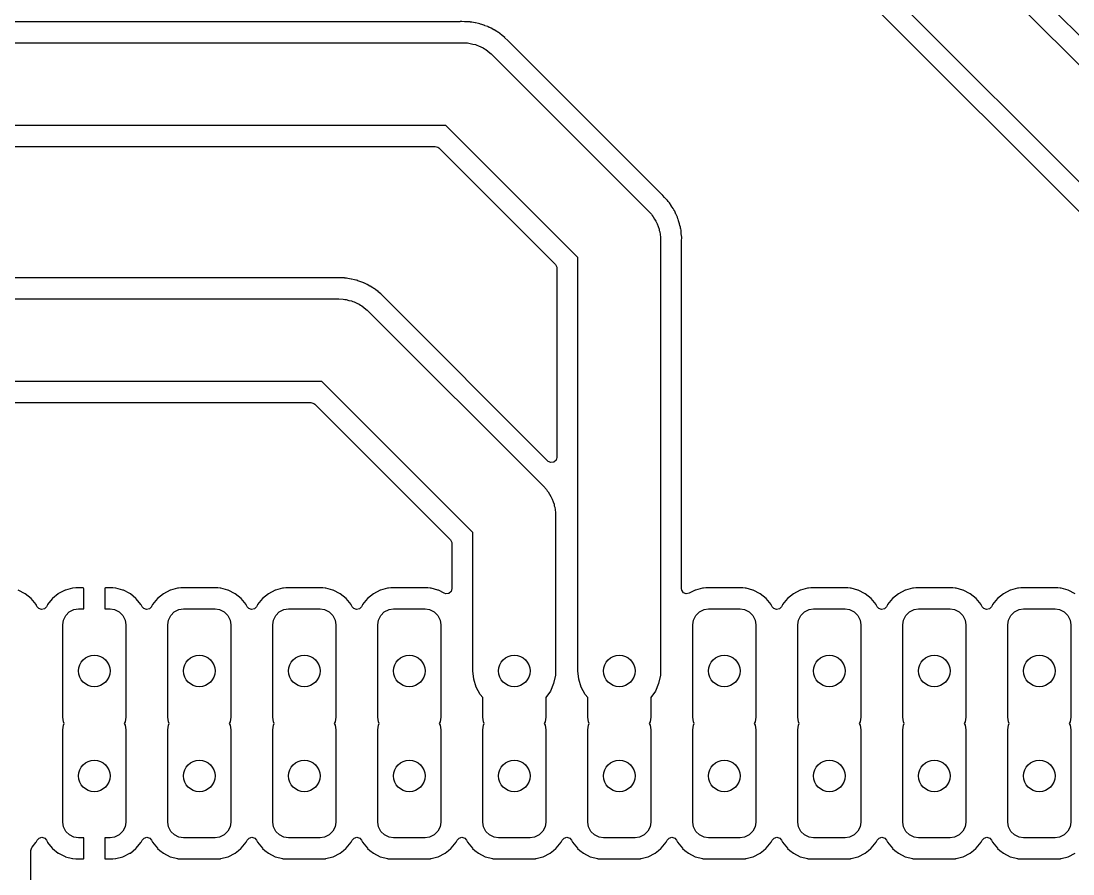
# Model space of a CAD drawing. Extents: x 71 to 221, y -163 to -63.
# Drawn here: x 179.81 to 205.25, y -101.81 to -81.18 of the extents above; entities that cross this region are included whole.
import ezdxf

# ---------------------------------------------------------------- set-up
doc = ezdxf.new("R2010")
doc.units = 0
doc.layers.add('BLACK', color=7, linetype='CONTINUOUS')

msp = doc.modelspace()

# ---------------------------------------------------------------- linework, layer by layer
at = {"layer": 'BLACK', "linetype": 'CONTINUOUS'}
for p, q in [((216.26, -92.3766), (200.884, -77.0003)), ((200.507, -77.3429), (215.957, -92.7929)), ((214.25, -93.9142), (199.386, -79.05)), ((199.212, -79.5954), (213.705, -94.0879)), ((190.42, -81.1915), (142.062, -81.1915)), ((190.432, -81.1909), (190.42, -81.1915)), ((190.435, -81.1906), (190.432, -81.1909)), ((190.474, -81.1868), (190.435, -81.1906)), ((190.538, -81.1909), (190.474, -81.1868)), ((190.544, -81.1913), (190.538, -81.1909)), ((190.552, -81.1915), (190.544, -81.1913)), ((190.608, -81.1915), (190.552, -81.1915)), ((190.609, -81.1916), (190.608, -81.1915)), ((190.633, -81.1926), (190.609, -81.1916)), ((190.609, -81.1916), (190.609, -81.1916)), ((190.637, -81.1928), (190.633, -81.1926)), ((190.633, -81.1926), (190.633, -81.1926)), ((190.67, -81.1984), (190.637, -81.1928)), ((190.683, -81.2), (190.67, -81.1984)), ((190.716, -81.2021), (190.683, -81.2)), ((190.792, -81.2195), (190.716, -81.2021)), ((190.799, -81.2208), (190.792, -81.2195)), ((190.876, -81.2341), (190.799, -81.2208)), ((190.907, -81.2448), (190.876, -81.2341)), ((190.921, -81.2486), (190.907, -81.2448)), ((190.953, -81.2558), (190.921, -81.2486)), ((190.957, -81.2577), (190.953, -81.2558)), ((191.025, -81.2853), (190.957, -81.2577)), ((190.957, -81.2577), (190.957, -81.2577)), ((191.032, -81.2876), (191.025, -81.2853)), ((191.101, -81.3115), (191.032, -81.2876)), ((191.106, -81.3132), (191.101, -81.3115)), ((191.101, -81.3115), (191.101, -81.3115)), ((191.11, -81.3156), (191.106, -81.3132)), ((191.135, -81.3287), (191.11, -81.3156)), ((191.11, -81.3156), (191.11, -81.3156)), ((191.147, -81.3345), (191.135, -81.3287)), ((191.178, -81.3468), (191.147, -81.3345)), ((191.182, -81.3494), (191.178, -81.3468)), ((191.245, -81.3875), (191.182, -81.3494)), ((191.251, -81.3908), (191.245, -81.3875)), ((191.32, -81.4279), (191.251, -81.3908)), ((191.346, -81.4478), (191.32, -81.4279)), ((191.357, -81.4555), (191.346, -81.4478)), ((191.381, -81.4699), (191.357, -81.4555)), ((191.385, -81.4725), (191.381, -81.4699)), ((191.381, -81.4699), (191.381, -81.4699)), ((191.389, -81.4758), (191.385, -81.4725)), ((191.445, -81.5234), (191.389, -81.4758)), ((191.389, -81.4758), (191.389, -81.4758)), ((191.45, -81.5276), (191.445, -81.5234)), ((191.513, -81.5753), (191.45, -81.5276)), ((191.516, -81.579), (191.513, -81.5753)), ((191.581, -81.6478), (191.516, -81.579)), ((191.516, -81.579), (191.516, -81.579)), ((191.584, -81.6503), (191.581, -81.6478)), ((195.29, -85.3566), (191.584, -81.6503)), ((141.816, -81.7), (190.5, -81.7)), ((190.5, -81.7), (190.605, -81.7055)), ((190.605, -81.7055), (190.64, -81.713)), ((190.64, -81.713), (190.677, -81.7158)), ((190.677, -81.7158), (190.739, -81.7336)), ((190.739, -81.7336), (190.802, -81.7468)), ((190.802, -81.7468), (190.836, -81.7614)), ((190.836, -81.7614), (190.871, -81.7715)), ((190.871, -81.7715), (190.929, -81.8014)), ((190.929, -81.8014), (190.988, -81.8271)), ((190.988, -81.8271), (191.018, -81.8481)), ((191.018, -81.8481), (191.05, -81.8652)), ((191.05, -81.8652), (191.101, -81.906)), ((191.101, -81.906), (191.153, -81.943)), ((191.153, -81.943), (191.179, -81.9697)), ((191.179, -81.9697), (191.207, -81.9929)), ((191.207, -81.9929), (194.987, -85.7729)), ((190.086, -83.7), (141.908, -83.7)), ((193.28, -86.8942), (190.086, -83.7)), ((142.187, -84.2085), (189.823, -84.2085)), ((189.823, -84.2085), (189.891, -84.2285)), ((189.891, -84.2285), (189.912, -84.2454)), ((189.912, -84.2454), (192.735, -87.0679)), ((195.299, -85.3648), (195.29, -85.3566)), ((195.317, -85.3796), (195.299, -85.3648)), ((195.331, -85.3913), (195.317, -85.3796)), ((195.335, -85.3951), (195.331, -85.3913)), ((195.378, -85.4443), (195.335, -85.3951)), ((195.335, -85.3951), (195.335, -85.3951)), ((195.383, -85.45), (195.378, -85.4443)), ((195.423, -85.4898), (195.383, -85.45)), ((195.424, -85.4908), (195.423, -85.4898)), ((195.431, -85.4983), (195.424, -85.4908)), ((195.424, -85.4908), (195.424, -85.4908)), ((195.443, -85.5113), (195.431, -85.4983)), ((195.445, -85.5145), (195.443, -85.5113)), ((195.462, -85.5381), (195.445, -85.5145)), ((195.47, -85.5488), (195.462, -85.5381)), ((195.488, -85.5696), (195.47, -85.5488)), ((195.492, -85.5734), (195.488, -85.5696)), ((195.488, -85.5696), (195.488, -85.5696)), ((195.495, -85.5777), (195.492, -85.5734)), ((195.534, -85.6399), (195.495, -85.5777)), ((195.495, -85.5777), (195.495, -85.5777)), ((195.537, -85.6454), (195.534, -85.6399)), ((195.583, -85.7096), (195.537, -85.6454)), ((195.591, -85.727), (195.583, -85.7096)), ((195.597, -85.7391), (195.591, -85.727)), ((195.604, -85.751), (195.597, -85.7391)), ((195.621, -85.7788), (195.604, -85.751)), ((194.987, -85.7729), (195.057, -85.8507)), ((195.057, -85.8507), (195.077, -85.8814)), ((195.077, -85.8814), (195.101, -85.9093)), ((195.101, -85.9093), (195.132, -85.9658)), ((195.132, -85.9658), (195.168, -86.0198)), ((195.629, -85.7969), (195.621, -85.7788)), ((195.652, -85.8512), (195.629, -85.7969)), ((195.655, -85.8572), (195.652, -85.8512)), ((195.687, -85.9232), (195.655, -85.8572)), ((195.689, -85.9278), (195.687, -85.9232)), ((195.687, -85.9232), (195.687, -85.9232)), ((195.698, -85.9584), (195.689, -85.9278)), ((195.699, -85.9592), (195.698, -85.9584)), ((195.703, -85.972), (195.699, -85.9592)), ((195.716, -86.0023), (195.703, -85.972)), ((195.717, -86.0072), (195.716, -86.0023)), ((195.735, -86.0786), (195.717, -86.0072)), ((195.168, -86.0198), (195.181, -86.0539)), ((195.181, -86.0539), (195.199, -86.0861)), ((195.199, -86.0861), (195.218, -86.1477)), ((195.218, -86.1477), (195.242, -86.2077)), ((195.242, -86.2077), (195.249, -86.2439)), ((195.249, -86.2439), (195.26, -86.2789)), ((195.737, -86.085), (195.735, -86.0786)), ((195.747, -86.1194), (195.737, -86.085)), ((195.759, -86.1602), (195.747, -86.1194)), ((195.76, -86.1652), (195.759, -86.1602)), ((195.764, -86.1927), (195.76, -86.1652)), ((195.766, -86.2061), (195.764, -86.1927)), ((195.774, -86.238), (195.766, -86.2061)), ((195.774, -86.2431), (195.774, -86.238)), ((195.78, -86.3164), (195.774, -86.2431)), ((195.774, -86.2431), (195.774, -86.2431)), ((195.26, -86.2789), (195.266, -86.3432)), ((195.266, -86.3432), (195.277, -86.4068)), ((195.277, -86.4068), (195.276, -86.4435)), ((195.276, -86.4435), (195.28, -86.48)), ((195.28, -86.48), (195.28, -96.9)), ((195.781, -86.3229), (195.78, -86.3164)), ((195.791, -86.4008), (195.781, -86.3229)), ((195.788, -86.504), (195.789, -86.5005)), ((195.788, -94.9085), (195.788, -86.504)), ((195.789, -86.5005), (195.791, -86.4059)), ((195.791, -86.4058), (195.791, -86.4008)), ((195.791, -86.4059), (195.791, -86.4058)), ((193.28, -96.9), (193.28, -86.8942)), ((192.735, -87.0679), (192.769, -87.1302)), ((192.769, -87.1302), (192.772, -87.157)), ((192.772, -87.157), (192.772, -91.734)), ((187.42, -87.3915), (147.073, -87.3915)), ((187.432, -87.3909), (187.42, -87.3915)), ((187.435, -87.3906), (187.432, -87.3909)), ((187.474, -87.3868), (187.435, -87.3906)), ((187.538, -87.3909), (187.474, -87.3868)), ((187.544, -87.3913), (187.538, -87.3909)), ((187.552, -87.3915), (187.544, -87.3913)), ((187.608, -87.3915), (187.552, -87.3915)), ((187.609, -87.3916), (187.608, -87.3915)), ((187.633, -87.3926), (187.609, -87.3916)), ((187.609, -87.3916), (187.609, -87.3916)), ((187.637, -87.3928), (187.633, -87.3926)), ((187.633, -87.3926), (187.633, -87.3926)), ((187.67, -87.3984), (187.637, -87.3928)), ((187.683, -87.4), (187.67, -87.3984)), ((187.716, -87.4021), (187.683, -87.4)), ((187.792, -87.4195), (187.716, -87.4021)), ((187.799, -87.4208), (187.792, -87.4195)), ((187.876, -87.4341), (187.799, -87.4208)), ((187.907, -87.4448), (187.876, -87.4341)), ((187.921, -87.4486), (187.907, -87.4448)), ((187.953, -87.4558), (187.921, -87.4486)), ((187.957, -87.4577), (187.953, -87.4558)), ((188.025, -87.4853), (187.957, -87.4577)), ((187.957, -87.4577), (187.957, -87.4577)), ((188.032, -87.4876), (188.025, -87.4853)), ((188.101, -87.5115), (188.032, -87.4876)), ((188.106, -87.5132), (188.101, -87.5115)), ((188.101, -87.5115), (188.101, -87.5115)), ((188.11, -87.5156), (188.106, -87.5132)), ((188.135, -87.5287), (188.11, -87.5156)), ((188.11, -87.5156), (188.11, -87.5156)), ((188.147, -87.5345), (188.135, -87.5287)), ((188.178, -87.5468), (188.147, -87.5345)), ((188.182, -87.5494), (188.178, -87.5468)), ((188.245, -87.5875), (188.182, -87.5494)), ((188.251, -87.5908), (188.245, -87.5875)), ((188.32, -87.6279), (188.251, -87.5908)), ((188.346, -87.6478), (188.32, -87.6279)), ((188.357, -87.6555), (188.346, -87.6478)), ((188.381, -87.6699), (188.357, -87.6555)), ((188.385, -87.6725), (188.381, -87.6699)), ((188.381, -87.6699), (188.381, -87.6699)), ((188.389, -87.6758), (188.385, -87.6725)), ((188.445, -87.7234), (188.389, -87.6758)), ((188.389, -87.6758), (188.389, -87.6758)), ((188.45, -87.7276), (188.445, -87.7234)), ((188.513, -87.7753), (188.45, -87.7276)), ((188.516, -87.779), (188.513, -87.7753)), ((188.581, -87.8478), (188.516, -87.779)), ((188.516, -87.779), (188.516, -87.779)), ((146.811, -87.9), (187.5, -87.9)), ((187.5, -87.9), (187.605, -87.9055)), ((187.605, -87.9055), (187.64, -87.913)), ((187.64, -87.913), (187.677, -87.9158)), ((187.677, -87.9158), (187.739, -87.9336)), ((187.739, -87.9336), (187.802, -87.9468)), ((187.802, -87.9468), (187.836, -87.9614)), ((187.836, -87.9614), (187.871, -87.9715)), ((187.871, -87.9715), (187.929, -88.0014)), ((187.929, -88.0014), (187.988, -88.0271)), ((187.988, -88.0271), (188.018, -88.0481)), ((188.584, -87.8503), (188.581, -87.8478)), ((192.556, -91.8231), (188.584, -87.8503)), ((188.018, -88.0481), (188.05, -88.0652)), ((188.05, -88.0652), (188.101, -88.106)), ((188.101, -88.106), (188.153, -88.143)), ((188.153, -88.143), (188.179, -88.1697)), ((188.179, -88.1697), (188.207, -88.1929)), ((188.207, -88.1929), (192.447, -92.4329)), ((187.086, -89.9), (146.814, -89.9)), ((190.74, -93.5542), (187.086, -89.9)), ((147.075, -90.4085), (186.823, -90.4085)), ((186.823, -90.4085), (186.891, -90.4285)), ((186.891, -90.4285), (186.912, -90.4454)), ((186.912, -90.4454), (190.195, -93.7279)), ((192.563, -91.8292), (192.556, -91.8231)), ((192.628, -91.8587), (192.563, -91.8292)), ((192.698, -91.8486), (192.628, -91.8587)), ((192.751, -91.8021), (192.698, -91.8486)), ((192.772, -91.734), (192.751, -91.8021)), ((192.447, -92.4329), (192.517, -92.5107)), ((192.517, -92.5107), (192.537, -92.5414)), ((192.537, -92.5414), (192.561, -92.5693)), ((192.561, -92.5693), (192.592, -92.6258)), ((192.592, -92.6258), (192.628, -92.6798)), ((192.628, -92.6798), (192.641, -92.7139)), ((192.641, -92.7139), (192.659, -92.7461)), ((192.659, -92.7461), (192.678, -92.8077)), ((192.678, -92.8077), (192.702, -92.8677)), ((192.702, -92.8677), (192.709, -92.9039)), ((192.709, -92.9039), (192.72, -92.9389)), ((192.72, -92.9389), (192.726, -93.0032)), ((192.726, -93.0032), (192.737, -93.0668)), ((192.737, -93.0668), (192.736, -93.1035)), ((192.736, -93.1035), (192.74, -93.14)), ((192.74, -93.14), (192.74, -96.9)), ((190.74, -96.9), (190.74, -93.5542)), ((190.195, -93.7279), (190.229, -93.7902)), ((190.229, -93.7902), (190.231, -93.817)), ((190.231, -93.817), (190.231, -94.9085)), ((181.054, -94.8996), (180.885, -94.9448)), ((181.065, -94.8977), (181.054, -94.8996)), ((181.134, -94.8922), (181.065, -94.8977)), ((181.139, -94.892), (181.134, -94.8922)), ((181.312, -94.892), (181.139, -94.892)), ((181.32, -94.8937), (181.312, -94.892)), ((181.322, -94.8949), (181.32, -94.8937)), ((181.326, -94.9101), (181.322, -94.8949)), ((181.326, -95.4), (181.326, -94.9101)), ((181.836, -94.8979), (181.834, -94.9055)), ((181.834, -94.9055), (181.834, -95.4)), ((181.837, -94.8965), (181.836, -94.8979)), ((181.852, -94.892), (181.837, -94.8965)), ((182.021, -94.892), (181.852, -94.892)), ((182.026, -94.8922), (182.021, -94.892)), ((182.095, -94.8977), (182.026, -94.8922)), ((182.106, -94.8996), (182.095, -94.8977)), ((182.275, -94.9448), (182.106, -94.8996)), ((183.594, -94.8991), (183.425, -94.9443)), ((183.599, -94.8976), (183.594, -94.8991)), ((183.594, -94.8991), (183.594, -94.8991)), ((183.614, -94.8965), (183.599, -94.8976)), ((183.674, -94.8917), (183.614, -94.8965)), ((183.677, -94.8915), (183.674, -94.8917)), ((183.674, -94.8917), (183.674, -94.8917)), ((184.563, -94.8915), (183.677, -94.8915)), ((184.566, -94.8917), (184.563, -94.8915)), ((184.626, -94.8965), (184.566, -94.8917)), ((184.566, -94.8917), (184.566, -94.8917)), ((184.641, -94.8976), (184.626, -94.8965)), ((184.646, -94.8991), (184.641, -94.8976)), ((184.815, -94.9443), (184.646, -94.8991)), ((184.646, -94.8991), (184.646, -94.8991)), ((186.134, -94.8991), (185.965, -94.9443)), ((186.139, -94.8976), (186.134, -94.8991)), ((186.134, -94.8991), (186.134, -94.8991)), ((186.154, -94.8965), (186.139, -94.8976)), ((186.214, -94.8917), (186.154, -94.8965)), ((186.217, -94.8915), (186.214, -94.8917)), ((186.214, -94.8917), (186.214, -94.8917)), ((187.103, -94.8915), (186.217, -94.8915)), ((187.106, -94.8917), (187.103, -94.8915)), ((187.166, -94.8965), (187.106, -94.8917)), ((187.106, -94.8917), (187.106, -94.8917)), ((187.181, -94.8976), (187.166, -94.8965)), ((187.186, -94.8991), (187.181, -94.8976)), ((187.355, -94.9443), (187.186, -94.8991)), ((187.186, -94.8991), (187.186, -94.8991)), ((188.674, -94.8991), (188.505, -94.9443)), ((188.679, -94.8976), (188.674, -94.8991)), ((188.674, -94.8991), (188.674, -94.8991)), ((188.694, -94.8965), (188.679, -94.8976)), ((188.754, -94.8917), (188.694, -94.8965)), ((188.757, -94.8915), (188.754, -94.8917)), ((188.754, -94.8917), (188.754, -94.8917)), ((189.643, -94.8915), (188.757, -94.8915)), ((189.646, -94.8917), (189.643, -94.8915)), ((189.706, -94.8965), (189.646, -94.8917)), ((189.646, -94.8917), (189.646, -94.8917)), ((189.721, -94.8976), (189.706, -94.8965)), ((189.726, -94.8991), (189.721, -94.8976)), ((189.895, -94.9443), (189.726, -94.8991)), ((189.726, -94.8991), (189.726, -94.8991)), ((190.231, -94.9085), (190.211, -94.9766)), ((195.795, -94.9492), (195.788, -94.9085)), ((196.294, -94.8991), (196.125, -94.9443)), ((196.299, -94.8976), (196.294, -94.8991)), ((196.294, -94.8991), (196.294, -94.8991)), ((196.314, -94.8965), (196.299, -94.8976)), ((196.374, -94.8917), (196.314, -94.8965)), ((196.377, -94.8915), (196.374, -94.8917)), ((196.374, -94.8917), (196.374, -94.8917)), ((197.263, -94.8915), (196.377, -94.8915)), ((197.266, -94.8917), (197.263, -94.8915)), ((197.326, -94.8965), (197.266, -94.8917)), ((197.266, -94.8917), (197.266, -94.8917)), ((197.341, -94.8976), (197.326, -94.8965)), ((197.346, -94.8991), (197.341, -94.8976)), ((197.515, -94.9443), (197.346, -94.8991)), ((197.346, -94.8991), (197.346, -94.8991)), ((198.834, -94.8991), (198.665, -94.9443)), ((198.839, -94.8976), (198.834, -94.8991)), ((198.834, -94.8991), (198.834, -94.8991)), ((198.854, -94.8965), (198.839, -94.8976)), ((198.914, -94.8917), (198.854, -94.8965)), ((198.917, -94.8915), (198.914, -94.8917)), ((198.914, -94.8917), (198.914, -94.8917)), ((199.803, -94.8915), (198.917, -94.8915)), ((199.806, -94.8917), (199.803, -94.8915)), ((199.866, -94.8965), (199.806, -94.8917)), ((199.806, -94.8917), (199.806, -94.8917)), ((199.881, -94.8976), (199.866, -94.8965)), ((199.886, -94.8991), (199.881, -94.8976)), ((200.055, -94.9443), (199.886, -94.8991)), ((199.886, -94.8991), (199.886, -94.8991)), ((201.374, -94.8991), (201.205, -94.9443)), ((201.379, -94.8976), (201.374, -94.8991)), ((201.374, -94.8991), (201.374, -94.8991)), ((201.394, -94.8965), (201.379, -94.8976)), ((201.454, -94.8917), (201.394, -94.8965)), ((201.457, -94.8915), (201.454, -94.8917)), ((201.454, -94.8917), (201.454, -94.8917)), ((202.343, -94.8915), (201.457, -94.8915)), ((202.346, -94.8917), (202.343, -94.8915)), ((202.406, -94.8965), (202.346, -94.8917)), ((202.346, -94.8917), (202.346, -94.8917)), ((202.421, -94.8976), (202.406, -94.8965)), ((202.426, -94.8991), (202.421, -94.8976)), ((202.595, -94.9443), (202.426, -94.8991)), ((202.426, -94.8991), (202.426, -94.8991)), ((203.914, -94.8991), (203.745, -94.9443)), ((203.919, -94.8976), (203.914, -94.8991)), ((203.914, -94.8991), (203.914, -94.8991)), ((203.934, -94.8965), (203.919, -94.8976)), ((203.994, -94.8917), (203.934, -94.8965)), ((203.997, -94.8915), (203.994, -94.8917)), ((203.994, -94.8917), (203.994, -94.8917)), ((204.883, -94.8915), (203.997, -94.8915)), ((204.886, -94.8917), (204.883, -94.8915)), ((204.946, -94.8965), (204.886, -94.8917)), ((204.886, -94.8917), (204.886, -94.8917)), ((204.961, -94.8976), (204.946, -94.8965)), ((204.966, -94.8991), (204.961, -94.8976)), ((205.135, -94.9443), (204.966, -94.8991)), ((204.966, -94.8991), (204.966, -94.8991)), ((179.908, -95.0309), (179.742, -94.946)), ((180.053, -95.1486), (179.908, -95.0309)), ((180.171, -95.2939), (180.053, -95.1486)), ((180.563, -95.154), (180.453, -95.289)), ((180.572, -95.1448), (180.563, -95.154)), ((180.707, -95.0355), (180.572, -95.1448)), ((180.718, -95.0283), (180.707, -95.0355)), ((180.873, -94.9495), (180.718, -95.0283)), ((180.885, -94.9448), (180.873, -94.9495)), ((182.287, -94.9495), (182.275, -94.9448)), ((182.442, -95.0283), (182.287, -94.9495)), ((182.453, -95.0355), (182.442, -95.0283)), ((182.588, -95.1448), (182.453, -95.0355)), ((182.597, -95.154), (182.588, -95.1448)), ((182.707, -95.289), (182.597, -95.154)), ((183.107, -95.1486), (182.989, -95.2939)), ((183.252, -95.0309), (183.107, -95.1486)), ((183.418, -94.946), (183.252, -95.0309)), ((183.425, -94.9443), (183.418, -94.946)), ((184.822, -94.946), (184.815, -94.9443)), ((184.988, -95.0309), (184.822, -94.946)), ((185.133, -95.1486), (184.988, -95.0309)), ((185.251, -95.2939), (185.133, -95.1486)), ((185.647, -95.1486), (185.529, -95.2939)), ((185.792, -95.0309), (185.647, -95.1486)), ((185.958, -94.946), (185.792, -95.0309)), ((185.965, -94.9443), (185.958, -94.946)), ((187.362, -94.946), (187.355, -94.9443)), ((187.528, -95.0309), (187.362, -94.946)), ((187.673, -95.1486), (187.528, -95.0309)), ((187.791, -95.2939), (187.673, -95.1486)), ((188.187, -95.1486), (188.069, -95.2939)), ((188.332, -95.0309), (188.187, -95.1486)), ((188.498, -94.946), (188.332, -95.0309)), ((188.505, -94.9443), (188.498, -94.946)), ((189.902, -94.946), (189.895, -94.9443)), ((189.907, -94.949), (189.902, -94.946)), ((190.048, -95.0208), (189.907, -94.949)), ((189.907, -94.949), (189.907, -94.949)), ((190.088, -95.0332), (190.048, -95.0208)), ((190.158, -95.0231), (190.088, -95.0332)), ((190.211, -94.9766), (190.158, -95.0231)), ((195.836, -95.0072), (195.795, -94.9492)), ((195.902, -95.0339), (195.836, -95.0072)), ((195.972, -95.0208), (195.902, -95.0339)), ((196.113, -94.949), (195.972, -95.0208)), ((196.118, -94.946), (196.113, -94.949)), ((196.113, -94.949), (196.113, -94.949)), ((196.125, -94.9443), (196.118, -94.946)), ((197.522, -94.946), (197.515, -94.9443)), ((197.688, -95.0309), (197.522, -94.946)), ((197.833, -95.1486), (197.688, -95.0309)), ((197.951, -95.2939), (197.833, -95.1486)), ((198.347, -95.1486), (198.229, -95.2939)), ((198.492, -95.0309), (198.347, -95.1486)), ((198.658, -94.946), (198.492, -95.0309)), ((198.665, -94.9443), (198.658, -94.946)), ((200.062, -94.946), (200.055, -94.9443)), ((200.228, -95.0309), (200.062, -94.946)), ((200.373, -95.1486), (200.228, -95.0309)), ((200.491, -95.2939), (200.373, -95.1486)), ((200.887, -95.1486), (200.769, -95.2939)), ((201.032, -95.0309), (200.887, -95.1486)), ((201.198, -94.946), (201.032, -95.0309)), ((201.205, -94.9443), (201.198, -94.946)), ((202.602, -94.946), (202.595, -94.9443)), ((202.768, -95.0309), (202.602, -94.946)), ((202.913, -95.1486), (202.768, -95.0309)), ((203.031, -95.2939), (202.913, -95.1486)), ((203.427, -95.1486), (203.309, -95.2939)), ((203.572, -95.0309), (203.427, -95.1486)), ((203.738, -94.946), (203.572, -95.0309)), ((203.745, -94.9443), (203.738, -94.946)), ((205.142, -94.946), (205.135, -94.9443)), ((205.308, -95.0309), (205.142, -94.946)), ((180.193, -95.3375), (180.171, -95.2939)), ((180.198, -95.3467), (180.193, -95.3375)), ((180.238, -95.3925), (180.198, -95.3467)), ((180.305, -95.4154), (180.238, -95.3925)), ((180.374, -95.3983), (180.305, -95.4154)), ((180.423, -95.3467), (180.374, -95.3983)), ((180.446, -95.3), (180.423, -95.3467)), ((180.453, -95.289), (180.446, -95.3)), ((180.977, -95.4712), (181.09, -95.4161)), ((181.09, -95.4161), (181.199, -95.4)), ((181.199, -95.4), (181.326, -95.4)), ((181.834, -95.4), (181.961, -95.4)), ((181.961, -95.4), (182.07, -95.4159)), ((182.07, -95.4159), (182.182, -95.4708)), ((182.714, -95.3), (182.707, -95.289)), ((182.737, -95.3467), (182.714, -95.3)), ((182.777, -95.3925), (182.737, -95.3467)), ((182.844, -95.4154), (182.777, -95.3925)), ((182.913, -95.3983), (182.844, -95.4154)), ((182.962, -95.3467), (182.913, -95.3983)), ((182.967, -95.3375), (182.962, -95.3467)), ((182.989, -95.2939), (182.967, -95.3375)), ((183.517, -95.4712), (183.63, -95.4161)), ((183.63, -95.4161), (183.739, -95.4)), ((183.739, -95.4), (184.501, -95.4)), ((184.501, -95.4), (184.61, -95.4159)), ((184.61, -95.4159), (184.722, -95.4708)), ((185.254, -95.2998), (185.251, -95.2939)), ((185.278, -95.3461), (185.254, -95.2998)), ((185.254, -95.2998), (185.254, -95.2998)), ((185.317, -95.3919), (185.278, -95.3461)), ((185.385, -95.4148), (185.317, -95.3919)), ((185.454, -95.3977), (185.385, -95.4148)), ((185.502, -95.3461), (185.454, -95.3977)), ((185.526, -95.2998), (185.502, -95.3461)), ((185.529, -95.2939), (185.526, -95.2998)), ((185.526, -95.2998), (185.526, -95.2998)), ((186.057, -95.4712), (186.17, -95.4161)), ((186.17, -95.4161), (186.279, -95.4)), ((186.279, -95.4), (187.041, -95.4)), ((187.041, -95.4), (187.15, -95.4159)), ((187.15, -95.4159), (187.262, -95.4708)), ((187.794, -95.2998), (187.791, -95.2939)), ((187.818, -95.3461), (187.794, -95.2998)), ((187.794, -95.2998), (187.794, -95.2998)), ((187.857, -95.3919), (187.818, -95.3461)), ((187.925, -95.4148), (187.857, -95.3919)), ((187.994, -95.3977), (187.925, -95.4148)), ((188.042, -95.3461), (187.994, -95.3977)), ((188.066, -95.2998), (188.042, -95.3461)), ((188.069, -95.2939), (188.066, -95.2998)), ((188.066, -95.2998), (188.066, -95.2998)), ((188.597, -95.4712), (188.71, -95.4161)), ((188.71, -95.4161), (188.819, -95.4)), ((188.819, -95.4), (189.581, -95.4)), ((189.581, -95.4), (189.69, -95.4159)), ((189.69, -95.4159), (189.802, -95.4708)), ((196.217, -95.4712), (196.33, -95.4161)), ((196.33, -95.4161), (196.439, -95.4)), ((196.439, -95.4), (197.201, -95.4)), ((197.201, -95.4), (197.31, -95.4159)), ((197.31, -95.4159), (197.422, -95.4708)), ((197.954, -95.2998), (197.951, -95.2939)), ((197.978, -95.3461), (197.954, -95.2998)), ((197.954, -95.2998), (197.954, -95.2998)), ((198.017, -95.3919), (197.978, -95.3461)), ((198.085, -95.4148), (198.017, -95.3919)), ((198.154, -95.3977), (198.085, -95.4148)), ((198.202, -95.3461), (198.154, -95.3977)), ((198.226, -95.2998), (198.202, -95.3461)), ((198.229, -95.2939), (198.226, -95.2998)), ((198.226, -95.2998), (198.226, -95.2998)), ((198.757, -95.4712), (198.87, -95.4161)), ((198.87, -95.4161), (198.979, -95.4)), ((198.979, -95.4), (199.741, -95.4)), ((199.741, -95.4), (199.85, -95.4159)), ((199.85, -95.4159), (199.962, -95.4708)), ((200.494, -95.2998), (200.491, -95.2939)), ((200.518, -95.3461), (200.494, -95.2998)), ((200.494, -95.2998), (200.494, -95.2998)), ((200.557, -95.3919), (200.518, -95.3461)), ((200.625, -95.4148), (200.557, -95.3919)), ((200.694, -95.3977), (200.625, -95.4148)), ((200.742, -95.3461), (200.694, -95.3977)), ((200.766, -95.2998), (200.742, -95.3461)), ((200.769, -95.2939), (200.766, -95.2998)), ((200.766, -95.2998), (200.766, -95.2998)), ((201.297, -95.4712), (201.41, -95.4161)), ((201.41, -95.4161), (201.519, -95.4)), ((201.519, -95.4), (202.281, -95.4)), ((202.281, -95.4), (202.39, -95.4159)), ((202.39, -95.4159), (202.502, -95.4708)), ((203.034, -95.2998), (203.031, -95.2939)), ((203.058, -95.3461), (203.034, -95.2998)), ((203.034, -95.2998), (203.034, -95.2998)), ((203.097, -95.3919), (203.058, -95.3461)), ((203.165, -95.4148), (203.097, -95.3919)), ((203.234, -95.3977), (203.165, -95.4148)), ((203.282, -95.3461), (203.234, -95.3977)), ((203.306, -95.2998), (203.282, -95.3461)), ((203.309, -95.2939), (203.306, -95.2998)), ((203.306, -95.2998), (203.306, -95.2998)), ((203.837, -95.4712), (203.95, -95.4161)), ((203.95, -95.4161), (204.059, -95.4)), ((204.059, -95.4), (204.821, -95.4)), ((204.821, -95.4), (204.93, -95.4159)), ((204.93, -95.4159), (205.042, -95.4708)), ((180.818, -95.781), (180.834, -95.6722)), ((180.834, -95.6722), (180.889, -95.5598)), ((180.889, -95.5598), (180.977, -95.4712)), ((182.182, -95.4708), (182.271, -95.5592)), ((182.271, -95.5592), (182.326, -95.6715)), ((182.326, -95.6715), (182.342, -95.781)), ((183.358, -95.781), (183.374, -95.6722)), ((183.374, -95.6722), (183.429, -95.5598)), ((183.429, -95.5598), (183.517, -95.4712)), ((184.722, -95.4708), (184.811, -95.5592)), ((184.811, -95.5592), (184.866, -95.6715)), ((184.866, -95.6715), (184.882, -95.781)), ((185.898, -95.781), (185.914, -95.6722)), ((185.914, -95.6722), (185.969, -95.5598)), ((185.969, -95.5598), (186.057, -95.4712)), ((187.262, -95.4708), (187.351, -95.5592)), ((187.351, -95.5592), (187.406, -95.6715)), ((187.406, -95.6715), (187.422, -95.781)), ((188.438, -95.781), (188.454, -95.6722)), ((188.454, -95.6722), (188.509, -95.5598)), ((188.509, -95.5598), (188.597, -95.4712)), ((189.802, -95.4708), (189.891, -95.5592)), ((189.891, -95.5592), (189.946, -95.6715)), ((189.946, -95.6715), (189.962, -95.781)), ((196.058, -95.781), (196.074, -95.6722)), ((196.074, -95.6722), (196.129, -95.5598)), ((196.129, -95.5598), (196.217, -95.4712)), ((197.422, -95.4708), (197.511, -95.5592)), ((197.511, -95.5592), (197.566, -95.6715)), ((197.566, -95.6715), (197.582, -95.781)), ((198.598, -95.781), (198.614, -95.6722)), ((198.614, -95.6722), (198.669, -95.5598)), ((198.669, -95.5598), (198.757, -95.4712)), ((199.962, -95.4708), (200.051, -95.5592)), ((200.051, -95.5592), (200.106, -95.6715)), ((200.106, -95.6715), (200.122, -95.781)), ((201.138, -95.781), (201.154, -95.6722)), ((201.154, -95.6722), (201.209, -95.5598)), ((201.209, -95.5598), (201.297, -95.4712)), ((202.502, -95.4708), (202.591, -95.5592)), ((202.591, -95.5592), (202.646, -95.6715)), ((202.646, -95.6715), (202.662, -95.781)), ((203.678, -95.781), (203.694, -95.6722)), ((203.694, -95.6722), (203.749, -95.5598)), ((203.749, -95.5598), (203.837, -95.4712)), ((205.042, -95.4708), (205.131, -95.5592)), ((205.131, -95.5592), (205.186, -95.6715)), ((205.186, -95.6715), (205.202, -95.781)), ((180.818, -98.019), (180.818, -95.781)), ((182.342, -95.781), (182.342, -98.019)), ((183.358, -98.019), (183.358, -95.781)), ((184.882, -95.781), (184.882, -98.019)), ((185.898, -98.019), (185.898, -95.781)), ((187.422, -95.781), (187.422, -98.019)), ((188.438, -98.019), (188.438, -95.781)), ((189.962, -95.781), (189.962, -98.019)), ((196.058, -98.019), (196.058, -95.781)), ((197.582, -95.781), (197.582, -98.019)), ((198.598, -98.019), (198.598, -95.781)), ((200.122, -95.781), (200.122, -98.019)), ((201.138, -98.019), (201.138, -95.781)), ((202.662, -95.781), (202.662, -98.019)), ((203.678, -98.019), (203.678, -95.781)), ((205.202, -95.781), (205.202, -98.019)), ((190.76, -97.1011), (190.74, -96.9)), ((192.74, -96.9), (192.735, -97.0045)), ((193.3, -97.1011), (193.28, -96.9)), ((195.28, -96.9), (195.275, -97.0045)), ((190.821, -97.2939), (190.76, -97.1011)), ((192.693, -97.2024), (192.613, -97.3879)), ((192.735, -97.0045), (192.693, -97.2024)), ((193.361, -97.2939), (193.3, -97.1011)), ((195.233, -97.2024), (195.153, -97.3879)), ((195.275, -97.0045), (195.233, -97.2024)), ((190.919, -97.4707), (190.821, -97.2939)), ((192.613, -97.3879), (192.502, -97.5463)), ((193.459, -97.4707), (193.361, -97.2939)), ((195.153, -97.3879), (195.042, -97.5463)), ((190.978, -97.5397), (190.919, -97.4707)), ((190.978, -98.019), (190.978, -97.5397)), ((192.502, -97.5463), (192.502, -98.019)), ((193.518, -97.5397), (193.459, -97.4707)), ((193.518, -98.019), (193.518, -97.5397)), ((195.042, -97.5463), (195.042, -98.019)), ((180.834, -98.1285), (180.818, -98.019)), ((180.818, -98.321), (180.834, -98.2122)), ((180.854, -98.17), (180.834, -98.1285)), ((180.834, -98.2122), (180.854, -98.17)), ((182.326, -98.1278), (182.306, -98.17)), ((182.306, -98.17), (182.326, -98.2115)), ((182.342, -98.019), (182.326, -98.1278)), ((182.326, -98.2115), (182.342, -98.321)), ((183.374, -98.1285), (183.358, -98.019)), ((183.358, -98.321), (183.374, -98.2122)), ((183.394, -98.17), (183.374, -98.1285)), ((183.374, -98.2122), (183.394, -98.17)), ((184.866, -98.1278), (184.846, -98.17)), ((184.846, -98.17), (184.866, -98.2115)), ((184.882, -98.019), (184.866, -98.1278)), ((184.866, -98.2115), (184.882, -98.321)), ((185.914, -98.1285), (185.898, -98.019)), ((185.898, -98.321), (185.914, -98.2122)), ((185.934, -98.17), (185.914, -98.1285)), ((185.914, -98.2122), (185.934, -98.17)), ((187.406, -98.1278), (187.386, -98.17)), ((187.386, -98.17), (187.406, -98.2115)), ((187.422, -98.019), (187.406, -98.1278)), ((187.406, -98.2115), (187.422, -98.321)), ((188.454, -98.1285), (188.438, -98.019)), ((188.438, -98.321), (188.454, -98.2122)), ((188.474, -98.17), (188.454, -98.1285)), ((188.454, -98.2122), (188.474, -98.17)), ((189.946, -98.1278), (189.926, -98.17)), ((189.926, -98.17), (189.946, -98.2115)), ((189.962, -98.019), (189.946, -98.1278)), ((189.946, -98.2115), (189.962, -98.321)), ((190.994, -98.1285), (190.978, -98.019)), ((190.978, -98.321), (190.994, -98.2122)), ((191.014, -98.17), (190.994, -98.1285)), ((190.994, -98.2122), (191.014, -98.17)), ((192.486, -98.1278), (192.466, -98.17)), ((192.466, -98.17), (192.486, -98.2115)), ((192.502, -98.019), (192.486, -98.1278)), ((192.486, -98.2115), (192.502, -98.321)), ((193.534, -98.1285), (193.518, -98.019)), ((193.518, -98.321), (193.534, -98.2122)), ((193.554, -98.17), (193.534, -98.1285)), ((193.534, -98.2122), (193.554, -98.17)), ((195.026, -98.1278), (195.006, -98.17)), ((195.006, -98.17), (195.026, -98.2115)), ((195.042, -98.019), (195.026, -98.1278)), ((195.026, -98.2115), (195.042, -98.321)), ((196.074, -98.1285), (196.058, -98.019)), ((196.058, -98.321), (196.074, -98.2122)), ((196.094, -98.17), (196.074, -98.1285)), ((196.074, -98.2122), (196.094, -98.17)), ((197.566, -98.1278), (197.546, -98.17)), ((197.546, -98.17), (197.566, -98.2115)), ((197.582, -98.019), (197.566, -98.1278)), ((197.566, -98.2115), (197.582, -98.321)), ((198.614, -98.1285), (198.598, -98.019)), ((198.598, -98.321), (198.614, -98.2122)), ((198.634, -98.17), (198.614, -98.1285)), ((198.614, -98.2122), (198.634, -98.17)), ((200.106, -98.1278), (200.086, -98.17)), ((200.086, -98.17), (200.106, -98.2115)), ((200.122, -98.019), (200.106, -98.1278)), ((200.106, -98.2115), (200.122, -98.321)), ((201.154, -98.1285), (201.138, -98.019)), ((201.138, -98.321), (201.154, -98.2122)), ((201.174, -98.17), (201.154, -98.1285)), ((201.154, -98.2122), (201.174, -98.17)), ((202.646, -98.1278), (202.626, -98.17)), ((202.626, -98.17), (202.646, -98.2115)), ((202.662, -98.019), (202.646, -98.1278)), ((202.646, -98.2115), (202.662, -98.321)), ((203.694, -98.1285), (203.678, -98.019)), ((203.678, -98.321), (203.694, -98.2122)), ((203.714, -98.17), (203.694, -98.1285)), ((203.694, -98.2122), (203.714, -98.17)), ((205.186, -98.1278), (205.166, -98.17)), ((205.166, -98.17), (205.186, -98.2115)), ((205.202, -98.019), (205.186, -98.1278)), ((205.186, -98.2115), (205.202, -98.321)), ((180.818, -100.559), (180.818, -98.321)), ((182.342, -98.321), (182.342, -100.559)), ((183.358, -100.559), (183.358, -98.321)), ((184.882, -98.321), (184.882, -100.559)), ((185.898, -100.559), (185.898, -98.321)), ((187.422, -98.321), (187.422, -100.559)), ((188.438, -100.559), (188.438, -98.321)), ((189.962, -98.321), (189.962, -100.559)), ((190.978, -100.559), (190.978, -98.321)), ((192.502, -98.321), (192.502, -100.559)), ((193.518, -100.559), (193.518, -98.321)), ((195.042, -98.321), (195.042, -100.559)), ((196.058, -100.559), (196.058, -98.321)), ((197.582, -98.321), (197.582, -100.559)), ((198.598, -100.559), (198.598, -98.321)), ((200.122, -98.321), (200.122, -100.559)), ((201.138, -100.559), (201.138, -98.321)), ((202.662, -98.321), (202.662, -100.559)), ((203.678, -100.559), (203.678, -98.321)), ((205.202, -98.321), (205.202, -100.559)), ((180.834, -100.668), (180.818, -100.559)), ((180.889, -100.781), (180.834, -100.668)), ((182.326, -100.668), (182.271, -100.78)), ((182.342, -100.559), (182.326, -100.668)), ((183.374, -100.668), (183.358, -100.559)), ((183.429, -100.781), (183.374, -100.668)), ((184.866, -100.668), (184.811, -100.78)), ((184.882, -100.559), (184.866, -100.668)), ((185.914, -100.668), (185.898, -100.559)), ((185.969, -100.781), (185.914, -100.668)), ((187.406, -100.668), (187.351, -100.78)), ((187.422, -100.559), (187.406, -100.668)), ((188.454, -100.668), (188.438, -100.559)), ((188.509, -100.781), (188.454, -100.668)), ((189.946, -100.668), (189.891, -100.78)), ((189.962, -100.559), (189.946, -100.668)), ((190.994, -100.668), (190.978, -100.559)), ((191.049, -100.781), (190.994, -100.668)), ((192.486, -100.668), (192.431, -100.78)), ((192.502, -100.559), (192.486, -100.668)), ((193.534, -100.668), (193.518, -100.559)), ((193.589, -100.781), (193.534, -100.668)), ((195.026, -100.668), (194.971, -100.78)), ((195.042, -100.559), (195.026, -100.668)), ((196.074, -100.668), (196.058, -100.559)), ((196.129, -100.781), (196.074, -100.668)), ((197.566, -100.668), (197.511, -100.78)), ((197.582, -100.559), (197.566, -100.668)), ((198.614, -100.668), (198.598, -100.559)), ((198.669, -100.781), (198.614, -100.668)), ((200.106, -100.668), (200.051, -100.78)), ((200.122, -100.559), (200.106, -100.668)), ((201.154, -100.668), (201.138, -100.559)), ((201.209, -100.781), (201.154, -100.668)), ((202.646, -100.668), (202.591, -100.78)), ((202.662, -100.559), (202.646, -100.668)), ((203.694, -100.668), (203.678, -100.559)), ((203.749, -100.781), (203.694, -100.668)), ((205.186, -100.668), (205.131, -100.78)), ((205.202, -100.559), (205.186, -100.668)), ((180.171, -101.046), (180.198, -100.993)), ((180.198, -100.993), (180.247, -100.942)), ((180.247, -100.942), (180.316, -100.925)), ((180.316, -100.925), (180.383, -100.948)), ((180.383, -100.948), (180.423, -100.993)), ((180.423, -100.993), (180.446, -101.04)), ((180.978, -100.869), (180.889, -100.781)), ((181.09, -100.924), (180.978, -100.869)), ((181.199, -100.94), (181.09, -100.924)), ((181.326, -100.94), (181.199, -100.94)), ((181.326, -101.434), (181.326, -100.94)), ((181.961, -100.94), (181.834, -100.94)), ((181.834, -100.94), (181.834, -101.43)), ((182.07, -100.924), (181.961, -100.94)), ((182.183, -100.869), (182.07, -100.924)), ((182.271, -100.78), (182.183, -100.869)), ((182.714, -101.04), (182.737, -100.993)), ((182.737, -100.993), (182.786, -100.942)), ((182.786, -100.942), (182.855, -100.925)), ((182.855, -100.925), (182.922, -100.948)), ((182.922, -100.948), (182.962, -100.993)), ((182.962, -100.993), (182.989, -101.046)), ((183.518, -100.869), (183.429, -100.781)), ((183.63, -100.924), (183.518, -100.869)), ((183.739, -100.94), (183.63, -100.924)), ((184.501, -100.94), (183.739, -100.94)), ((184.61, -100.924), (184.501, -100.94)), ((184.723, -100.869), (184.61, -100.924)), ((184.811, -100.78), (184.723, -100.869)), ((185.254, -101.04), (185.278, -100.994)), ((185.278, -100.994), (185.326, -100.942)), ((185.326, -100.942), (185.395, -100.925)), ((185.395, -100.925), (185.463, -100.948)), ((185.463, -100.948), (185.502, -100.994)), ((185.502, -100.994), (185.526, -101.04)), ((186.058, -100.869), (185.969, -100.781)), ((186.17, -100.924), (186.058, -100.869)), ((186.279, -100.94), (186.17, -100.924)), ((187.041, -100.94), (186.279, -100.94)), ((187.15, -100.924), (187.041, -100.94)), ((187.263, -100.869), (187.15, -100.924)), ((187.351, -100.78), (187.263, -100.869)), ((187.794, -101.04), (187.818, -100.994)), ((187.818, -100.994), (187.866, -100.942)), ((187.866, -100.942), (187.935, -100.925)), ((187.935, -100.925), (188.003, -100.948)), ((188.003, -100.948), (188.042, -100.994)), ((188.042, -100.994), (188.066, -101.04)), ((188.598, -100.869), (188.509, -100.781)), ((188.71, -100.924), (188.598, -100.869)), ((188.819, -100.94), (188.71, -100.924)), ((189.581, -100.94), (188.819, -100.94)), ((189.69, -100.924), (189.581, -100.94)), ((189.803, -100.869), (189.69, -100.924)), ((189.891, -100.78), (189.803, -100.869)), ((190.334, -101.04), (190.358, -100.994)), ((190.358, -100.994), (190.406, -100.942)), ((190.406, -100.942), (190.475, -100.925)), ((190.475, -100.925), (190.543, -100.948)), ((190.543, -100.948), (190.582, -100.994)), ((190.582, -100.994), (190.606, -101.04)), ((191.138, -100.869), (191.049, -100.781)), ((191.25, -100.924), (191.138, -100.869)), ((191.359, -100.94), (191.25, -100.924)), ((192.121, -100.94), (191.359, -100.94)), ((192.23, -100.924), (192.121, -100.94)), ((192.343, -100.869), (192.23, -100.924)), ((192.431, -100.78), (192.343, -100.869)), ((192.874, -101.04), (192.898, -100.994)), ((192.898, -100.994), (192.946, -100.942)), ((192.946, -100.942), (193.015, -100.925)), ((193.015, -100.925), (193.083, -100.948)), ((193.083, -100.948), (193.122, -100.994)), ((193.122, -100.994), (193.146, -101.04)), ((193.678, -100.869), (193.589, -100.781)), ((193.79, -100.924), (193.678, -100.869)), ((193.899, -100.94), (193.79, -100.924)), ((194.661, -100.94), (193.899, -100.94)), ((194.77, -100.924), (194.661, -100.94)), ((194.883, -100.869), (194.77, -100.924)), ((194.971, -100.78), (194.883, -100.869)), ((195.414, -101.04), (195.438, -100.994)), ((195.438, -100.994), (195.486, -100.942)), ((195.486, -100.942), (195.555, -100.925)), ((195.555, -100.925), (195.623, -100.948)), ((195.623, -100.948), (195.662, -100.994)), ((195.662, -100.994), (195.686, -101.04)), ((196.218, -100.869), (196.129, -100.781)), ((196.33, -100.924), (196.218, -100.869)), ((196.439, -100.94), (196.33, -100.924)), ((197.201, -100.94), (196.439, -100.94)), ((197.31, -100.924), (197.201, -100.94)), ((197.423, -100.869), (197.31, -100.924)), ((197.511, -100.78), (197.423, -100.869)), ((197.954, -101.04), (197.978, -100.994)), ((197.978, -100.994), (198.026, -100.942)), ((198.026, -100.942), (198.095, -100.925)), ((198.095, -100.925), (198.163, -100.948)), ((198.163, -100.948), (198.202, -100.994)), ((198.202, -100.994), (198.226, -101.04)), ((198.758, -100.869), (198.669, -100.781)), ((198.87, -100.924), (198.758, -100.869)), ((198.979, -100.94), (198.87, -100.924)), ((199.741, -100.94), (198.979, -100.94)), ((199.85, -100.924), (199.741, -100.94)), ((199.963, -100.869), (199.85, -100.924)), ((200.051, -100.78), (199.963, -100.869)), ((200.494, -101.04), (200.518, -100.994)), ((200.518, -100.994), (200.566, -100.942)), ((200.566, -100.942), (200.635, -100.925)), ((200.635, -100.925), (200.703, -100.948)), ((200.703, -100.948), (200.742, -100.994)), ((200.742, -100.994), (200.766, -101.04)), ((201.298, -100.869), (201.209, -100.781)), ((201.41, -100.924), (201.298, -100.869)), ((201.519, -100.94), (201.41, -100.924)), ((202.281, -100.94), (201.519, -100.94)), ((202.39, -100.924), (202.281, -100.94)), ((202.503, -100.869), (202.39, -100.924)), ((202.591, -100.78), (202.503, -100.869)), ((203.034, -101.04), (203.058, -100.994)), ((203.058, -100.994), (203.106, -100.942)), ((203.106, -100.942), (203.175, -100.925)), ((203.175, -100.925), (203.243, -100.948)), ((203.243, -100.948), (203.282, -100.994)), ((203.282, -100.994), (203.306, -101.04)), ((203.838, -100.869), (203.749, -100.781)), ((203.95, -100.924), (203.838, -100.869)), ((204.059, -100.94), (203.95, -100.924)), ((204.821, -100.94), (204.059, -100.94)), ((204.93, -100.924), (204.821, -100.94)), ((205.043, -100.869), (204.93, -100.924)), ((205.131, -100.78), (205.043, -100.869)), ((180.048, -101.242), (180.069, -101.174)), ((180.048, -108.106), (180.048, -101.242)), ((180.069, -101.174), (180.077, -101.163)), ((180.077, -101.163), (180.167, -101.051)), ((180.167, -101.051), (180.171, -101.046)), ((180.167, -101.051), (180.167, -101.051)), ((180.446, -101.04), (180.453, -101.051)), ((180.453, -101.051), (180.563, -101.186)), ((180.563, -101.186), (180.572, -101.195)), ((180.572, -101.195), (180.707, -101.305)), ((182.453, -101.305), (182.588, -101.195)), ((182.588, -101.195), (182.597, -101.186)), ((182.597, -101.186), (182.707, -101.051)), ((182.707, -101.051), (182.714, -101.04)), ((182.989, -101.046), (183.107, -101.191)), ((183.107, -101.191), (183.112, -101.196)), ((183.112, -101.196), (183.169, -101.242)), ((183.169, -101.242), (183.252, -101.309)), ((184.988, -101.309), (185.071, -101.242)), ((185.071, -101.242), (185.128, -101.196)), ((185.128, -101.196), (185.133, -101.191)), ((185.133, -101.191), (185.251, -101.046)), ((185.251, -101.046), (185.254, -101.04)), ((185.254, -101.04), (185.254, -101.04)), ((185.526, -101.04), (185.526, -101.04)), ((185.526, -101.04), (185.529, -101.046)), ((185.529, -101.046), (185.647, -101.191)), ((185.647, -101.191), (185.652, -101.196)), ((185.652, -101.196), (185.709, -101.242)), ((185.709, -101.242), (185.792, -101.309)), ((187.528, -101.309), (187.611, -101.242)), ((187.611, -101.242), (187.668, -101.196)), ((187.668, -101.196), (187.673, -101.191)), ((187.673, -101.191), (187.791, -101.046)), ((187.791, -101.046), (187.794, -101.04)), ((187.794, -101.04), (187.794, -101.04)), ((188.066, -101.04), (188.066, -101.04)), ((188.066, -101.04), (188.069, -101.046)), ((188.069, -101.046), (188.187, -101.191)), ((188.187, -101.191), (188.192, -101.196)), ((188.192, -101.196), (188.249, -101.242)), ((188.249, -101.242), (188.332, -101.309)), ((190.068, -101.309), (190.151, -101.242)), ((190.151, -101.242), (190.208, -101.196)), ((190.208, -101.196), (190.213, -101.191)), ((190.213, -101.191), (190.331, -101.046)), ((190.331, -101.046), (190.334, -101.04)), ((190.334, -101.04), (190.334, -101.04)), ((190.606, -101.04), (190.606, -101.04)), ((190.606, -101.04), (190.609, -101.046)), ((190.609, -101.046), (190.727, -101.191)), ((190.727, -101.191), (190.732, -101.196)), ((190.732, -101.196), (190.789, -101.242)), ((190.789, -101.242), (190.872, -101.309)), ((192.608, -101.309), (192.691, -101.242)), ((192.691, -101.242), (192.748, -101.196)), ((192.748, -101.196), (192.753, -101.191)), ((192.753, -101.191), (192.871, -101.046)), ((192.871, -101.046), (192.874, -101.04)), ((192.874, -101.04), (192.874, -101.04)), ((193.146, -101.04), (193.146, -101.04)), ((193.146, -101.04), (193.149, -101.046)), ((193.149, -101.046), (193.267, -101.191)), ((193.267, -101.191), (193.272, -101.196)), ((193.272, -101.196), (193.329, -101.242)), ((193.329, -101.242), (193.412, -101.309)), ((195.148, -101.309), (195.231, -101.242)), ((195.231, -101.242), (195.288, -101.196)), ((195.288, -101.196), (195.293, -101.191)), ((195.293, -101.191), (195.411, -101.046)), ((195.411, -101.046), (195.414, -101.04)), ((195.414, -101.04), (195.414, -101.04)), ((195.686, -101.04), (195.686, -101.04)), ((195.686, -101.04), (195.689, -101.046)), ((195.689, -101.046), (195.807, -101.191)), ((195.807, -101.191), (195.812, -101.196)), ((195.812, -101.196), (195.869, -101.242)), ((195.869, -101.242), (195.952, -101.309)), ((197.688, -101.309), (197.771, -101.242)), ((197.771, -101.242), (197.828, -101.196)), ((197.828, -101.196), (197.833, -101.191)), ((197.833, -101.191), (197.951, -101.046)), ((197.951, -101.046), (197.954, -101.04)), ((197.954, -101.04), (197.954, -101.04)), ((198.226, -101.04), (198.226, -101.04)), ((198.226, -101.04), (198.229, -101.046)), ((198.229, -101.046), (198.347, -101.191)), ((198.347, -101.191), (198.352, -101.196)), ((198.352, -101.196), (198.409, -101.242)), ((198.409, -101.242), (198.492, -101.309)), ((200.228, -101.309), (200.311, -101.242)), ((200.311, -101.242), (200.368, -101.196)), ((200.368, -101.196), (200.373, -101.191)), ((200.373, -101.191), (200.491, -101.046)), ((200.491, -101.046), (200.494, -101.04)), ((200.494, -101.04), (200.494, -101.04)), ((200.766, -101.04), (200.766, -101.04)), ((200.766, -101.04), (200.769, -101.046)), ((200.769, -101.046), (200.887, -101.191)), ((200.887, -101.191), (200.892, -101.196)), ((200.892, -101.196), (200.949, -101.242)), ((200.949, -101.242), (201.032, -101.309)), ((202.768, -101.309), (202.851, -101.242)), ((202.851, -101.242), (202.908, -101.196)), ((202.908, -101.196), (202.913, -101.191)), ((202.913, -101.191), (203.031, -101.046)), ((203.031, -101.046), (203.034, -101.04)), ((203.034, -101.04), (203.034, -101.04)), ((203.306, -101.04), (203.306, -101.04)), ((203.306, -101.04), (203.309, -101.046)), ((203.309, -101.046), (203.427, -101.191)), ((203.427, -101.191), (203.432, -101.196)), ((203.432, -101.196), (203.489, -101.242)), ((203.489, -101.242), (203.572, -101.309)), ((180.707, -101.305), (180.718, -101.312)), ((180.718, -101.312), (180.873, -101.391)), ((180.873, -101.391), (180.885, -101.395)), ((180.885, -101.395), (181.054, -101.44)), ((181.054, -101.44), (181.065, -101.442)), ((181.065, -101.442), (181.134, -101.448)), ((181.134, -101.448), (181.139, -101.448)), ((181.139, -101.448), (181.308, -101.448)), ((181.308, -101.448), (181.323, -101.444)), ((181.323, -101.444), (181.324, -101.442)), ((181.324, -101.442), (181.326, -101.434)), ((181.834, -101.43), (181.838, -101.445)), ((181.838, -101.445), (181.84, -101.446)), ((181.84, -101.446), (181.848, -101.448)), ((181.848, -101.448), (182.021, -101.448)), ((182.021, -101.448), (182.026, -101.448)), ((182.026, -101.448), (182.095, -101.442)), ((182.095, -101.442), (182.106, -101.44)), ((182.106, -101.44), (182.275, -101.395)), ((182.275, -101.395), (182.287, -101.391)), ((182.287, -101.391), (182.442, -101.312)), ((182.442, -101.312), (182.453, -101.305)), ((183.252, -101.309), (183.418, -101.394)), ((183.418, -101.394), (183.425, -101.396)), ((183.425, -101.396), (183.425, -101.396)), ((183.425, -101.396), (183.594, -101.441)), ((183.594, -101.441), (183.594, -101.441)), ((183.594, -101.441), (183.599, -101.442)), ((183.599, -101.442), (183.605, -101.443)), ((183.605, -101.443), (183.674, -101.448)), ((183.674, -101.448), (183.674, -101.448)), ((183.674, -101.448), (183.677, -101.448)), ((183.677, -101.448), (184.563, -101.448)), ((184.563, -101.448), (184.566, -101.448)), ((184.566, -101.448), (184.635, -101.443)), ((184.566, -101.448), (184.566, -101.448)), ((184.635, -101.443), (184.641, -101.442)), ((184.641, -101.442), (184.646, -101.441)), ((184.646, -101.441), (184.815, -101.396)), ((184.646, -101.441), (184.646, -101.441)), ((184.815, -101.396), (184.822, -101.394)), ((184.815, -101.396), (184.815, -101.396)), ((184.822, -101.394), (184.988, -101.309)), ((185.792, -101.309), (185.958, -101.394)), ((185.958, -101.394), (185.965, -101.396)), ((185.965, -101.396), (185.965, -101.396)), ((185.965, -101.396), (186.134, -101.441)), ((186.134, -101.441), (186.134, -101.441)), ((186.134, -101.441), (186.139, -101.442)), ((186.139, -101.442), (186.145, -101.443)), ((186.145, -101.443), (186.214, -101.448)), ((186.214, -101.448), (186.214, -101.448)), ((186.214, -101.448), (186.217, -101.448)), ((186.217, -101.448), (187.103, -101.448)), ((187.103, -101.448), (187.106, -101.448)), ((187.106, -101.448), (187.175, -101.443)), ((187.106, -101.448), (187.106, -101.448)), ((187.175, -101.443), (187.181, -101.442)), ((187.181, -101.442), (187.186, -101.441)), ((187.186, -101.441), (187.355, -101.396)), ((187.186, -101.441), (187.186, -101.441)), ((187.355, -101.396), (187.362, -101.394)), ((187.355, -101.396), (187.355, -101.396)), ((187.362, -101.394), (187.528, -101.309)), ((188.332, -101.309), (188.498, -101.394)), ((188.498, -101.394), (188.505, -101.396)), ((188.505, -101.396), (188.505, -101.396)), ((188.505, -101.396), (188.674, -101.441)), ((188.674, -101.441), (188.674, -101.441)), ((188.674, -101.441), (188.679, -101.442)), ((188.679, -101.442), (188.685, -101.443)), ((188.685, -101.443), (188.754, -101.448)), ((188.754, -101.448), (188.754, -101.448)), ((188.754, -101.448), (188.757, -101.448)), ((188.757, -101.448), (189.643, -101.448)), ((189.643, -101.448), (189.646, -101.448)), ((189.646, -101.448), (189.715, -101.443)), ((189.646, -101.448), (189.646, -101.448)), ((189.715, -101.443), (189.721, -101.442)), ((189.721, -101.442), (189.726, -101.441)), ((189.726, -101.441), (189.895, -101.396)), ((189.726, -101.441), (189.726, -101.441)), ((189.895, -101.396), (189.902, -101.394)), ((189.895, -101.396), (189.895, -101.396)), ((189.902, -101.394), (190.068, -101.309)), ((190.872, -101.309), (191.038, -101.394)), ((191.038, -101.394), (191.045, -101.396)), ((191.045, -101.396), (191.045, -101.396)), ((191.045, -101.396), (191.214, -101.441)), ((191.214, -101.441), (191.214, -101.441)), ((191.214, -101.441), (191.219, -101.442)), ((191.219, -101.442), (191.225, -101.443)), ((191.225, -101.443), (191.294, -101.448)), ((191.294, -101.448), (191.294, -101.448)), ((191.294, -101.448), (191.297, -101.448)), ((191.297, -101.448), (192.183, -101.448)), ((192.183, -101.448), (192.186, -101.448)), ((192.186, -101.448), (192.255, -101.443)), ((192.186, -101.448), (192.186, -101.448)), ((192.255, -101.443), (192.261, -101.442)), ((192.261, -101.442), (192.266, -101.441)), ((192.266, -101.441), (192.435, -101.396)), ((192.266, -101.441), (192.266, -101.441)), ((192.435, -101.396), (192.442, -101.394)), ((192.435, -101.396), (192.435, -101.396)), ((192.442, -101.394), (192.608, -101.309)), ((193.412, -101.309), (193.578, -101.394)), ((193.578, -101.394), (193.585, -101.396)), ((193.585, -101.396), (193.585, -101.396)), ((193.585, -101.396), (193.754, -101.441)), ((193.754, -101.441), (193.754, -101.441)), ((193.754, -101.441), (193.759, -101.442)), ((193.759, -101.442), (193.765, -101.443)), ((193.765, -101.443), (193.834, -101.448)), ((193.834, -101.448), (193.834, -101.448)), ((193.834, -101.448), (193.837, -101.448)), ((193.837, -101.448), (194.723, -101.448)), ((194.723, -101.448), (194.726, -101.448)), ((194.726, -101.448), (194.795, -101.443)), ((194.726, -101.448), (194.726, -101.448)), ((194.795, -101.443), (194.801, -101.442)), ((194.801, -101.442), (194.806, -101.441)), ((194.806, -101.441), (194.975, -101.396)), ((194.806, -101.441), (194.806, -101.441)), ((194.975, -101.396), (194.982, -101.394)), ((194.975, -101.396), (194.975, -101.396)), ((194.982, -101.394), (195.148, -101.309)), ((195.952, -101.309), (196.118, -101.394)), ((196.118, -101.394), (196.125, -101.396)), ((196.125, -101.396), (196.125, -101.396)), ((196.125, -101.396), (196.294, -101.441)), ((196.294, -101.441), (196.294, -101.441)), ((196.294, -101.441), (196.299, -101.442)), ((196.299, -101.442), (196.305, -101.443)), ((196.305, -101.443), (196.374, -101.448)), ((196.374, -101.448), (196.374, -101.448)), ((196.374, -101.448), (196.377, -101.448)), ((196.377, -101.448), (197.263, -101.448)), ((197.263, -101.448), (197.266, -101.448)), ((197.266, -101.448), (197.335, -101.443)), ((197.266, -101.448), (197.266, -101.448)), ((197.335, -101.443), (197.341, -101.442)), ((197.341, -101.442), (197.346, -101.441)), ((197.346, -101.441), (197.515, -101.396)), ((197.346, -101.441), (197.346, -101.441)), ((197.515, -101.396), (197.522, -101.394)), ((197.515, -101.396), (197.515, -101.396)), ((197.522, -101.394), (197.688, -101.309)), ((198.492, -101.309), (198.658, -101.394)), ((198.658, -101.394), (198.665, -101.396)), ((198.665, -101.396), (198.665, -101.396)), ((198.665, -101.396), (198.834, -101.441)), ((198.834, -101.441), (198.834, -101.441)), ((198.834, -101.441), (198.839, -101.442)), ((198.839, -101.442), (198.845, -101.443)), ((198.845, -101.443), (198.914, -101.448)), ((198.914, -101.448), (198.914, -101.448)), ((198.914, -101.448), (198.917, -101.448)), ((198.917, -101.448), (199.803, -101.448)), ((199.803, -101.448), (199.806, -101.448)), ((199.806, -101.448), (199.875, -101.443)), ((199.806, -101.448), (199.806, -101.448)), ((199.875, -101.443), (199.881, -101.442)), ((199.881, -101.442), (199.886, -101.441)), ((199.886, -101.441), (200.055, -101.396)), ((199.886, -101.441), (199.886, -101.441)), ((200.055, -101.396), (200.062, -101.394)), ((200.055, -101.396), (200.055, -101.396)), ((200.062, -101.394), (200.228, -101.309)), ((201.032, -101.309), (201.198, -101.394)), ((201.198, -101.394), (201.205, -101.396)), ((201.205, -101.396), (201.205, -101.396)), ((201.205, -101.396), (201.374, -101.441)), ((201.374, -101.441), (201.374, -101.441)), ((201.374, -101.441), (201.379, -101.442)), ((201.379, -101.442), (201.385, -101.443)), ((201.385, -101.443), (201.454, -101.448)), ((201.454, -101.448), (201.454, -101.448)), ((201.454, -101.448), (201.457, -101.448)), ((201.457, -101.448), (202.343, -101.448)), ((202.343, -101.448), (202.346, -101.448)), ((202.346, -101.448), (202.415, -101.443)), ((202.346, -101.448), (202.346, -101.448)), ((202.415, -101.443), (202.421, -101.442)), ((202.421, -101.442), (202.426, -101.441)), ((202.426, -101.441), (202.595, -101.396)), ((202.426, -101.441), (202.426, -101.441)), ((202.595, -101.396), (202.602, -101.394)), ((202.595, -101.396), (202.595, -101.396)), ((202.602, -101.394), (202.768, -101.309)), ((203.572, -101.309), (203.738, -101.394)), ((203.738, -101.394), (203.745, -101.396)), ((203.745, -101.396), (203.745, -101.396)), ((203.745, -101.396), (203.914, -101.441)), ((203.914, -101.441), (203.914, -101.441)), ((203.914, -101.441), (203.919, -101.442)), ((203.919, -101.442), (203.925, -101.443)), ((203.925, -101.443), (203.994, -101.448)), ((203.994, -101.448), (203.994, -101.448)), ((203.994, -101.448), (203.997, -101.448)), ((203.997, -101.448), (204.883, -101.448)), ((204.883, -101.448), (204.886, -101.448)), ((204.886, -101.448), (204.955, -101.443)), ((204.886, -101.448), (204.886, -101.448)), ((204.955, -101.443), (204.961, -101.442)), ((204.961, -101.442), (204.966, -101.441)), ((204.966, -101.441), (205.135, -101.396)), ((204.966, -101.441), (204.966, -101.441)), ((205.135, -101.396), (205.142, -101.394)), ((205.135, -101.396), (205.135, -101.396)), ((205.142, -101.394), (205.308, -101.309))]:
    msp.add_line(p, q, dxfattribs=at)
at = {"layer": 'BLACK'}
for centre in [(181.58, -96.9), (181.58, -96.9), (184.12, -96.9), (184.12, -96.9), (186.66, -96.9), (186.66, -96.9), (189.2, -96.9), (189.2, -96.9), (191.74, -96.9), (191.74, -96.9), (194.28, -96.9), (194.28, -96.9), (196.82, -96.9), (196.82, -96.9), (199.36, -96.9), (199.36, -96.9), (201.9, -96.9), (201.9, -96.9), (204.44, -96.9), (204.44, -96.9), (181.58, -99.44), (181.58, -99.44), (184.12, -99.44), (184.12, -99.44), (186.66, -99.44), (186.66, -99.44), (189.2, -99.44), (189.2, -99.44), (191.74, -99.44), (191.74, -99.44), (194.28, -99.44), (194.28, -99.44), (196.82, -99.44), (196.82, -99.44), (199.36, -99.44), (199.36, -99.44), (201.9, -99.44), (201.9, -99.44), (204.44, -99.44), (204.44, -99.44)]:
    msp.add_circle(centre, 0.381, dxfattribs=at)

doc.saveas('drawing.dxf')
